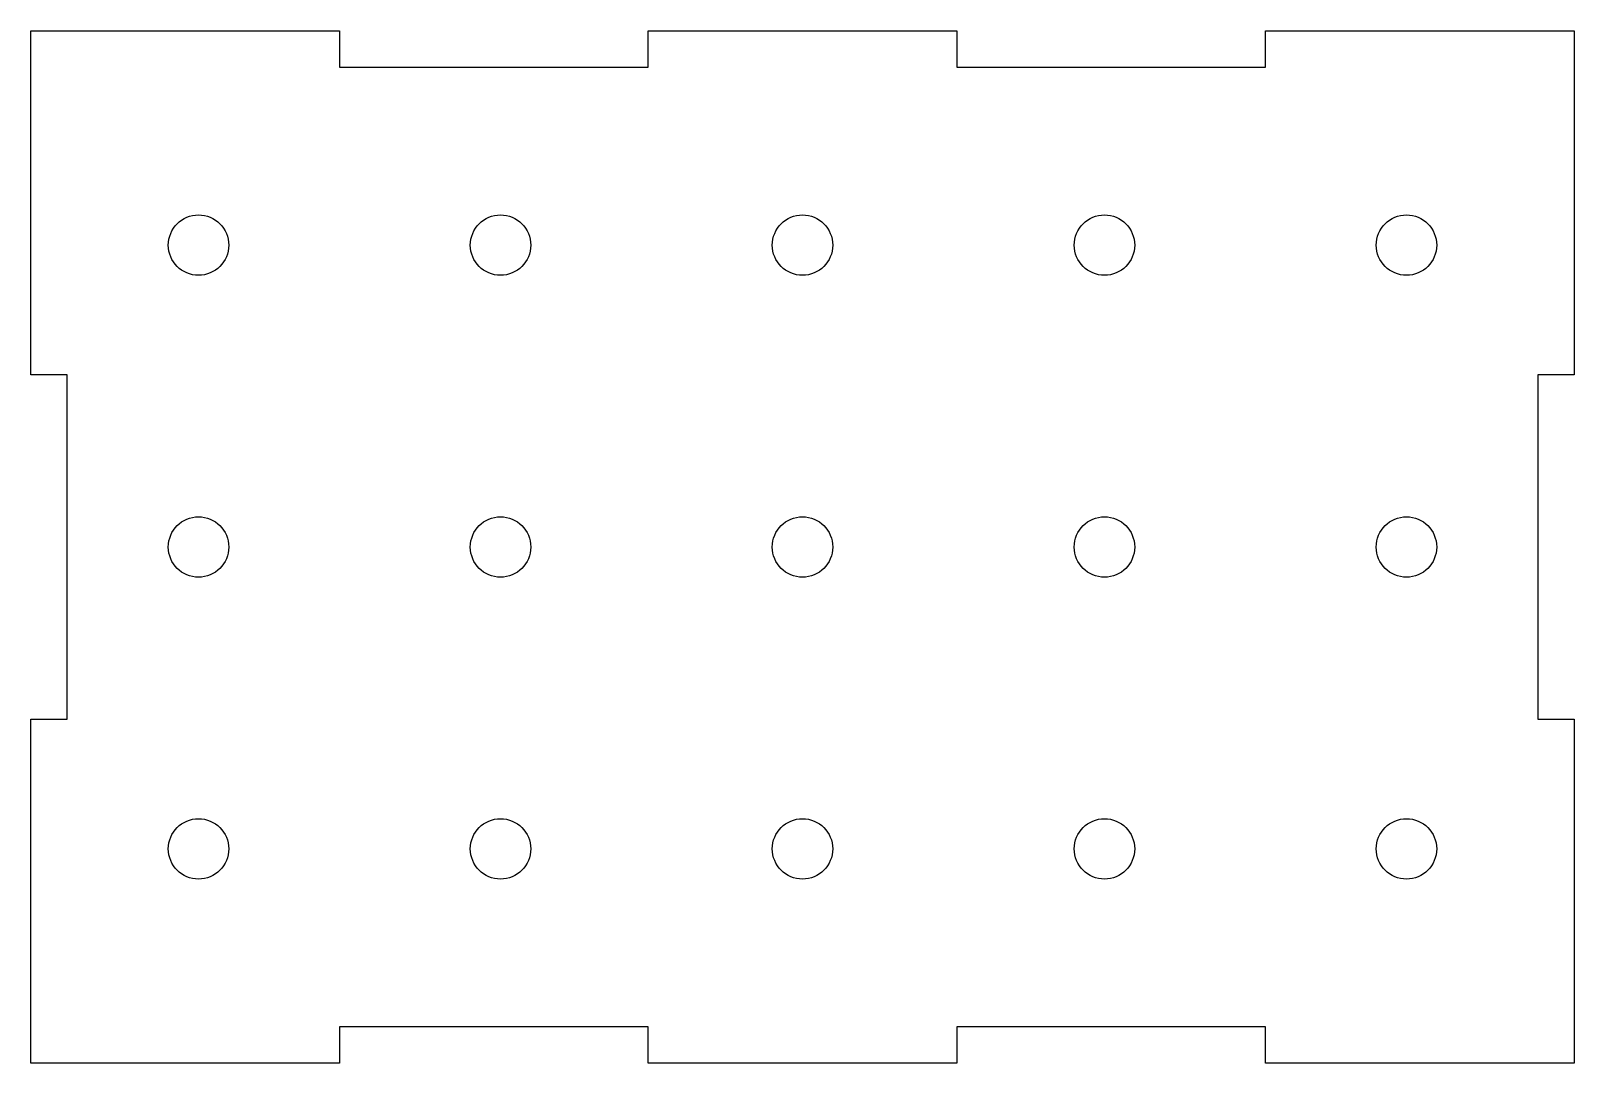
# Model space of a CAD drawing. Header units: millimetres. Extents: x -128 to 0, y -85 to 0.
import ezdxf

# ---------------------------------------------------------------- set-up
doc = ezdxf.new("R2010")
doc.units = ezdxf.units.MM
doc.layers.get('0').update_dxf_attribs({"linetype": 'CONTINUOUS'})

msp = doc.modelspace()

# ---------------------------------------------------------------- linework, layer by layer
msp.add_lwpolyline([(-3, -56.99), (0, -56.99), (0, -85.48), (-25.55, -85.48), (-25.55, -82.48), (-51.1, -82.48), (-51.1, -85.48), (-76.66, -85.48), (-76.66, -82.48), (-102.21, -82.48), (-102.21, -85.48), (-127.76, -85.48), (-127.76, -56.99), (-124.76, -56.99), (-124.76, -28.49), (-127.76, -28.49), (-127.76, 0), (-102.21, 0), (-102.21, -3), (-76.66, -3), (-76.66, 0), (-51.1, 0), (-51.1, -3), (-25.55, -3), (-25.55, 0), (0, 0), (0, -28.49), (-3, -28.49)], close=True)
for centre in [(-113.88, -17.74), (-88.88, -17.74), (-63.88, -17.74), (-38.88, -17.74), (-13.88, -17.74), (-113.88, -42.74), (-88.88, -42.74), (-63.88, -42.74), (-38.88, -42.74), (-13.88, -42.74), (-113.88, -67.74), (-88.88, -67.74), (-63.88, -67.74), (-38.88, -67.74), (-13.88, -67.74)]:
    msp.add_circle(centre, 2.5)

doc.saveas('drawing.dxf')
